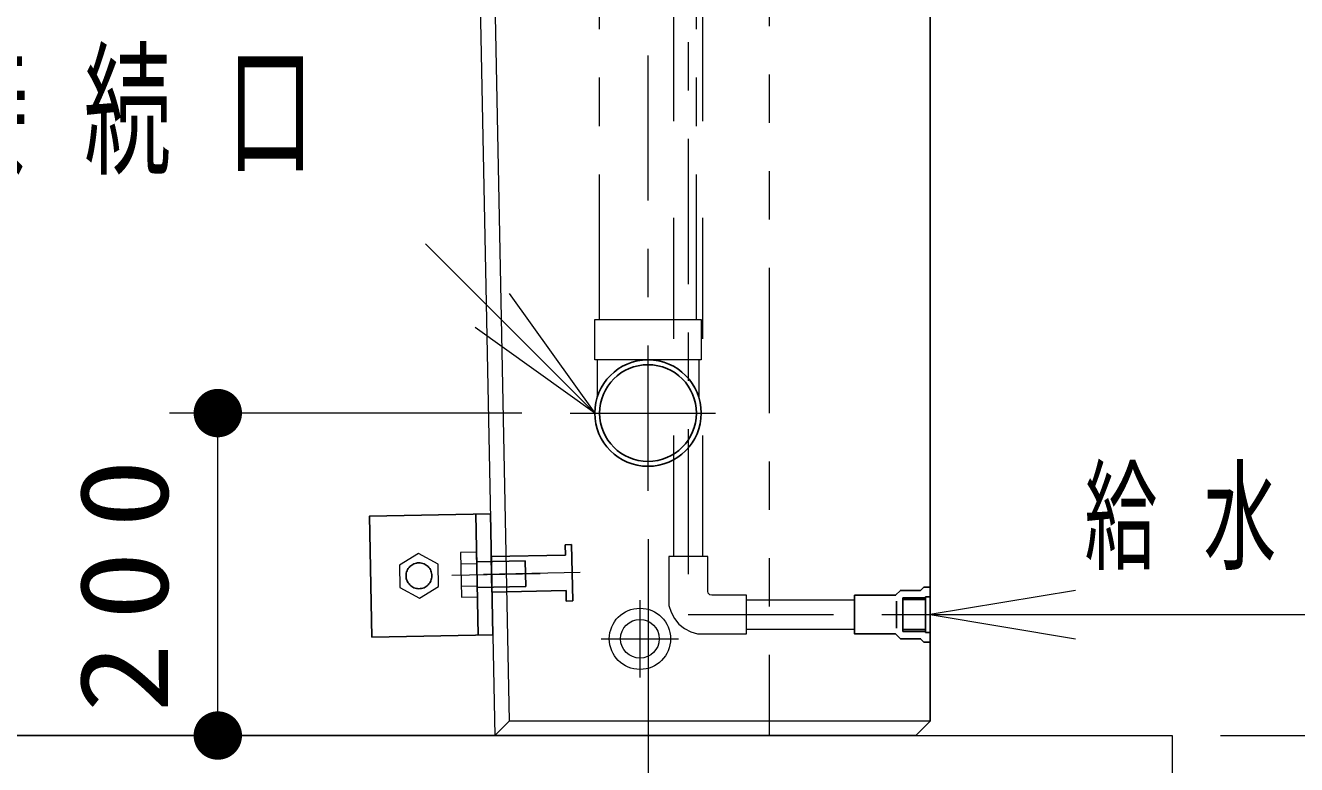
# Model space of a CAD drawing. Units: millimetres on the paper, scale 1:30. Extents: x -385 to 0, y 0 to 267.
# Drawn here: x -289.56 to -263.29, y 81.16 to 96.44 of the extents above; entities that cross this region are included whole.
import ezdxf

# ---------------------------------------------------------------- set-up
doc = ezdxf.new("R2010")
doc.units = ezdxf.units.MM
for name, pattern in [('USER1', [4.5, 2.5, -2]), ('USER2', [6, 3, -1, 1, -1]), ('USER3', [8, 3, -1, 1, -1, 1, -1]), ('USER4', [8, 5, -3])]:
    doc.linetypes.add(name, pattern=pattern)
doc.layers.add('LY_1', color=7, linetype='Continuous', lineweight=13)
doc.styles.add('ＭＳ ゴシック', font='')
doc.styles.get('ＭＳ ゴシック').set_extended_font_data('MS Gothic')

# ---------------------------------------------------------------- blocks, each defined once
blk = doc.blocks.new('filled_dot')
at = {"color": 0, "linetype": 'Continuous', "lineweight": -2, "const_width": 1.25}
blk.add_lwpolyline([(-0.625, 0, 1), (0.625, 0, 1)], format="xyb", close=True, dxfattribs=at)
blk = doc.blocks.new('open_arrow')
at = {"color": 0, "linetype": 'Continuous', "lineweight": -2}
blk.add_lwpolyline([(7.5, 1.25), (0, 0), (7.5, -1.25)], dxfattribs=at)

msp = doc.modelspace()

# ---------------------------------------------------------------- linework, layer by layer
at = {"layer": 'LY_1', "color": 4, "linetype": 'USER1'}
for p, q in [((-276.161, 85.457), (-276.161, 128.89)), ((-275.561, 85.457), (-275.561, 128.89)), ((-272.427, 84.557), (-274.661, 84.557)), ((-274.661, 83.957), (-272.427, 83.957))]:
    msp.add_line(p, q, dxfattribs=at)
at = {"layer": 'LY_1', "color": 253, "linetype": 'USER3'}
msp.add_line((-274.194, 123.423), (-274.194, 81.757), dxfattribs=at)
at = {"layer": 'LY_1', "color": 4, "linetype": 'USER2'}
for p, q in [((-276.694, 86.817), (-276.694, 118.423)), ((-278.3, 88.423), (-275.088, 88.423))]:
    msp.add_line(p, q, dxfattribs=at)
at = {"layer": 'LY_1', "color": 3, "linetype": 'USER3'}
for p, q in [((-277.694, 90.357), (-277.694, 118.09)), ((-275.694, 90.357), (-275.694, 118.09)), ((-277.744, 89.523), (-277.744, 88.751)), ((-275.644, 89.523), (-275.644, 88.751))]:
    msp.add_line(p, q, dxfattribs=at)
at = {"layer": 'LY_1'}
for p, q in [((-281.292, 91.922), (-277.794, 88.423)), ((-279.562, 90.898), (-277.794, 88.423)), ((-277.794, 88.423), (-279.915, 90.545)), ((-277.794, 88.423), (-280.269, 90.191)), ((-279.3, 88.423), (-286.584, 88.423)), ((-285.584, 81.757), (-285.584, 88.423)), ((-276.694, 85.817), (-276.694, 64.984)), ((-270.861, 84.257), (-264.861, 84.257)), ((-269.861, 84.257), (-253.194, 84.257)), ((-264.861, 81.757), (-253.194, 81.757))]:
    msp.add_line(p, q, dxfattribs=at)
at = {"layer": 'LY_1', "color": 4, "lineweight": 25}
msp.add_line((-280.202, 83.834), (-280.252, 86.333), dxfattribs=at)
at = {"layer": 'LY_1', "color": 253, "linetype": 'USER2'}
for p, q in [((-280.747, 85.073), (-278.922, 85.11)), ((-278.094, 85.126), (-280.094, 85.086)), ((-276.861, 84.557), (-276.861, 82.957)), ((-277.661, 83.757), (-276.061, 83.757))]:
    msp.add_line(p, q, dxfattribs=at)
at = {"layer": 'LY_1', "color": 253}
for p, q in [((-280.565, 85.308), (-280.232, 85.314)), ((-280.556, 84.846), (-280.223, 84.853)), ((-279.561, 82.057), (-279.861, 81.757)), ((-270.861, 82.057), (-279.561, 82.057))]:
    msp.add_line(p, q, dxfattribs=at)
at = {"layer": 'LY_1', "color": 4, "linetype": 'USER4', "lineweight": 25}
for p, q in [((-271.427, 84.606), (-270.961, 84.606)), ((-271.427, 84.606), (-271.427, 83.908)), ((-270.961, 84.623), (-270.961, 83.89)), ((-270.961, 84.623), (-270.861, 84.623)), ((-271.427, 84.567), (-270.961, 84.567)), ((-271.427, 83.946), (-270.961, 83.946)), ((-271.427, 83.908), (-270.961, 83.908)), ((-270.961, 83.89), (-270.861, 83.89))]:
    msp.add_line(p, q, dxfattribs=at)
at = {"layer": 'LY_1', "color": 4, "linetype": 'USER3', "lineweight": 25}
msp.add_line((-271.561, 83.979), (-271.561, 84.535), dxfattribs=at)
at = {"layer": 'LY_1'}
msp.add_lwpolyline([(-270.861, 135.09), (-270.861, 82.057), (-271.161, 81.757), (-327.227, 81.757), (-327.527, 82.057), (-327.527, 135.09)], dxfattribs=at)
at = {"layer": 'LY_1', "color": 4, "linetype": 'USER2'}
msp.add_lwpolyline([(-315.861, 130.09), (-275.861, 130.09), (-275.861, 84.257), (-270.861, 84.257)], dxfattribs=at)
at = {"layer": 'LY_1'}
for points in [[(-279.861, 81.757), (-271.161, 81.757), (-270.861, 82.057), (-270.861, 123.123), (-271.161, 123.423), (-327.227, 123.423), (-327.527, 123.123), (-327.527, 82.057), (-327.227, 81.757), (-318.527, 81.757), (-317.861, 115.09), (-280.527, 115.09)], [(-332.527, 76.757), (-332.527, 81.757), (-265.861, 81.757), (-265.861, 76.757)]]:
    msp.add_lwpolyline(points, close=True, dxfattribs=at)
at = {"layer": 'LY_1', "color": 253}
msp.add_lwpolyline([(-318.827, 82.057), (-318.161, 115.39), (-280.227, 115.39), (-279.561, 82.057)], dxfattribs=at)
at = {"layer": 'LY_1', "color": 3, "linetype": 'USER3'}
msp.add_lwpolyline([(-277.794, 89.523), (-277.794, 90.357), (-275.594, 90.357), (-275.594, 89.523)], close=True, dxfattribs=at)
at = {"layer": 'LY_1', "color": 4, "lineweight": 25}
for points in [[(-282.402, 83.79), (-282.452, 86.289), (-279.952, 86.339), (-279.902, 83.84)], [(-272.427, 84.657), (-271.577, 84.657), (-271.477, 84.757), (-271.061, 84.757), (-270.994, 84.823), (-270.861, 84.823), (-270.861, 83.69), (-270.994, 83.69), (-271.061, 83.757), (-271.477, 83.757), (-271.577, 83.857), (-272.427, 83.857)]]:
    msp.add_lwpolyline(points, close=True, dxfattribs=at)
at = {"layer": 'LY_1', "color": 253, "linetype": 'USER1', "lineweight": 25}
msp.add_lwpolyline([(-279.935, 85.456), (-278.401, 85.487), (-278.406, 85.703), (-278.273, 85.706), (-278.249, 84.54), (-278.382, 84.537), (-278.387, 84.754), (-279.92, 84.723)], close=True, dxfattribs=at)
at = {"layer": 'LY_1', "color": 253}
for points in [[(-281.822, 84.821), (-281.418, 84.598), (-281.022, 84.837), (-281.032, 85.298), (-281.436, 85.521), (-281.831, 85.282)], [(-280.57, 85.539), (-280.551, 84.615), (-280.218, 84.622), (-280.236, 85.545)]]:
    msp.add_lwpolyline(points, close=True, dxfattribs=at)
at = {"layer": 'LY_1', "color": 253, "linetype": 'USER1', "lineweight": 25}
msp.add_lwpolyline([(-280.232, 85.35), (-279.233, 85.37), (-279.222, 84.837), (-280.222, 84.817)], dxfattribs=at)
at = {"layer": 'LY_1', "color": 4, "linetype": 'USER1'}
msp.add_lwpolyline([(-276.261, 85.457), (-276.261, 84.446), (-276.218, 84.305), (-276.149, 84.176), (-276.056, 84.062), (-275.942, 83.968), (-275.812, 83.899), (-275.671, 83.857), (-274.661, 83.857), (-274.661, 84.657), (-275.377, 84.657), (-275.419, 84.668), (-275.449, 84.698), (-275.461, 84.74), (-275.461, 85.457)], close=True, dxfattribs=at)
at = {"layer": 'LY_1', "color": 110, "lineweight": 25}
for radius in [1.1, 1]:
    msp.add_circle((-276.694, 88.423), radius, dxfattribs=at)
at = {"layer": 'LY_1', "color": 253, "linetype": 'USER1', "lineweight": 25}
msp.add_circle((-281.427, 85.06), 0.267, dxfattribs=at)
at = {"layer": 'LY_1', "color": 253}
for radius in [0.633, 0.4]:
    msp.add_circle((-276.861, 83.757), radius, dxfattribs=at)

# ---------------------------------------------------------------- block references
at = {"layer": 'LY_1'}
for name, p, xscale, yscale, rotation in [('open_arrow', (-281.292, 91.922), 0.001, 0.001, 315), ('filled_dot', (-285.584, 88.423), 0.4, 0.4, 270), ('filled_dot', (-285.584, 81.757), 0.4, 0.4, 90)]:
    msp.add_blockref(name, p, dxfattribs=dict(at, xscale=xscale, yscale=yscale, rotation=rotation))
at = {"layer": 'LY_1', "xscale": 0.4, "yscale": 0.4}
msp.add_blockref('open_arrow', (-270.861, 84.257), dxfattribs=at)

# ---------------------------------------------------------------- texts
at = {"layer": 'LY_1', "attachment_point": 4, "style": 'ＭＳ ゴシック'}
for s, insert, char_height in [('\\T1.64;\\W0.6;排水接続口', (-297.204, 94.572), 2.199), ('\\T1.64;\\W0.6;給水', (-267.674, 86.196), 1.833)]:
    msp.add_mtext(s, dxfattribs=dict(at, insert=insert, char_height=char_height))
at = {"layer": 'LY_1', "insert": (-286.584, 85.09), "char_height": 1.833, "attachment_point": 8, "rotation": 90, "style": 'ＭＳ ゴシック'}
msp.add_mtext('\\T1.33;\\W1.15;200', dxfattribs=at)

doc.saveas('drawing.dxf')
